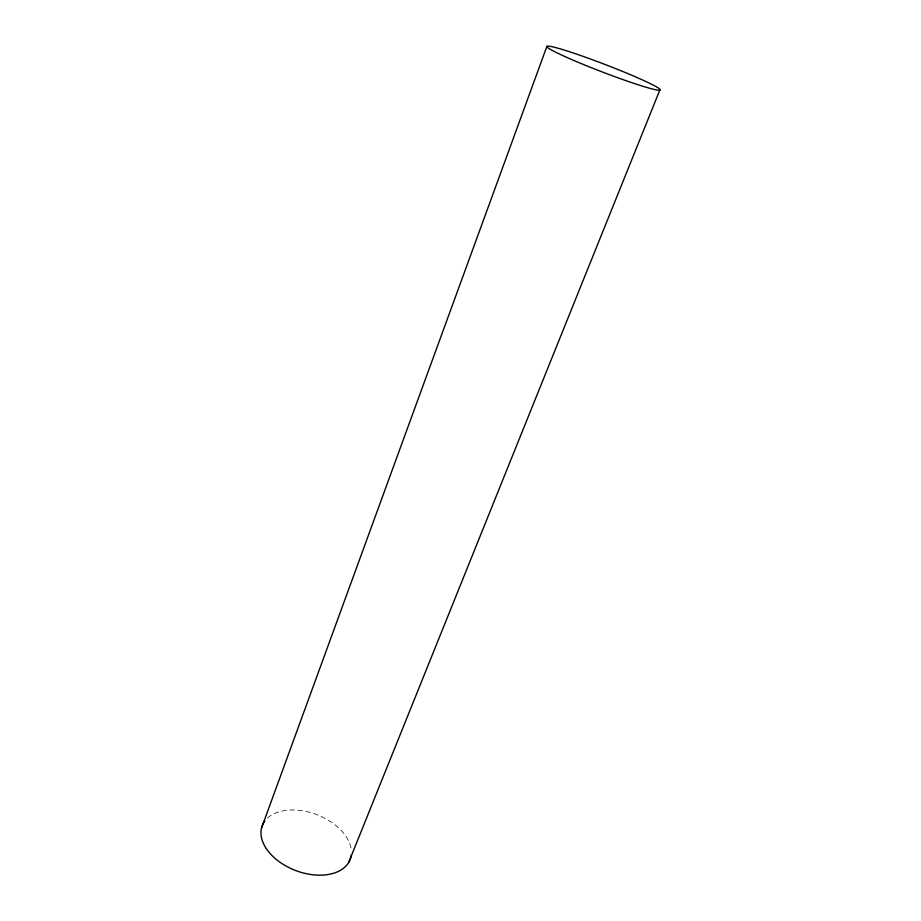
<?xml version="1.0" encoding="UTF-8"?>
<svg xmlns="http://www.w3.org/2000/svg" width="921" height="921" viewBox="0 0 921 921"><rect width="100%" height="100%" fill="white"/><g stroke="black" fill="none" stroke-linecap="round" stroke-linejoin="round"><path stroke-width="0.69" stroke-dasharray="4.61 3.45" d="M267.527 818.067A47.086 29.875 21 0 1 316.559 814.544A47.086 29.875 21 0 1 351.292 849.738"/><path stroke-width="1.38" d="M261.495 828.117L546.775 46.706M348.679 862.482L659.77 90.2A60.786 3.995 21 0 0 581.635 55.859A60.786 3.995 21 0 0 569.017 58.38A60.786 3.995 21 0 0 659.77 90.2M351.258 855.125A47.086 29.875 21 0 1 294.881 870.23A47.086 29.875 21 0 1 264.811 821.06"/></g></svg>
